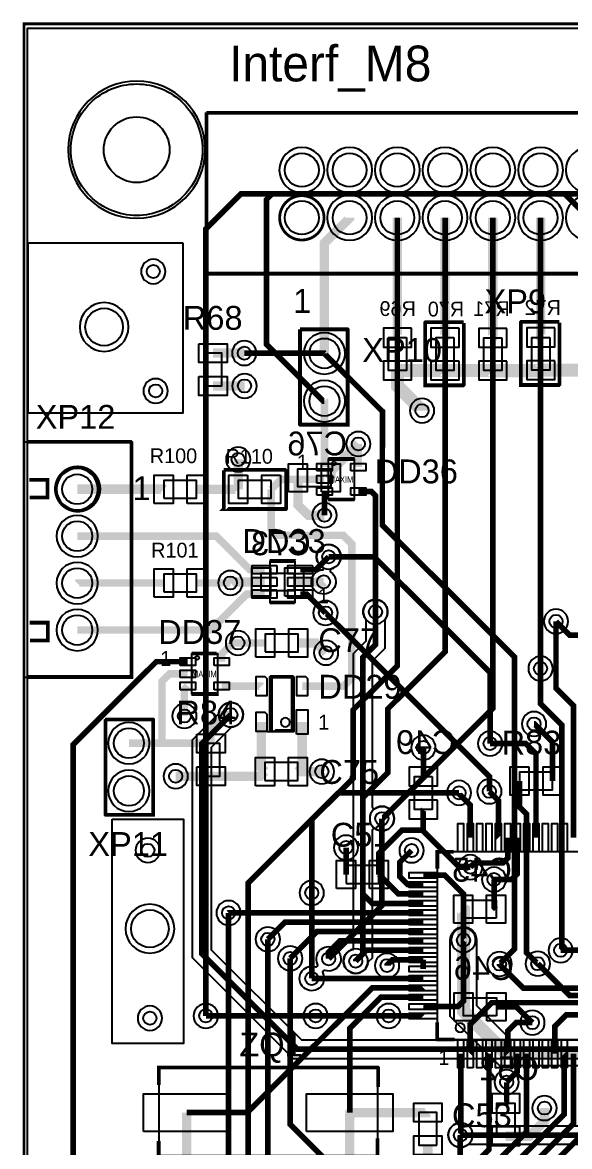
# Model space of a CAD drawing. Extents: x 0 to 112, y -6 to 118.
# Drawn here: x -0.1 to 29, y 58.4 to 118.3 of the extents above; entities that cross this region are included whole.
import ezdxf

# ---------------------------------------------------------------- set-up
doc = ezdxf.new("R2010")
doc.units = 0
for name, color, linetype in [('BOARD_GEOMETRY_OUTLINE', 1, 'CONTINUOUS'), ('ETCH_BOTTOM', 5, 'CONTINUOUS'), ('ETCH_GND', 3, 'CONTINUOUS'), ('ETCH_PWR', 4, 'CONTINUOUS'), ('ETCH_TOP', 2, 'CONTINUOUS'), ('MANUFACTURING_NO_PROBE_BOTTOM', 6, 'CONTINUOUS'), ('MANUFACTURING_NO_PROBE_TOP', 7, 'CONTINUOUS'), ('PACKAGE_GEOMETR_ASSEMBLY_BOTTO', 8, 'CONTINUOUS'), ('PACKAGE_GEOMETRY_ASSEMBLY_TOP', 9, 'CONTINUOUS'), ('PIN_BOTTOM', 17, 'CONTINUOUS'), ('PIN_GND', 15, 'CONTINUOUS'), ('PIN_PWR', 16, 'CONTINUOUS'), ('PIN_TOP', 14, 'CONTINUOUS'), ('REF_DES_SILKSCREEN_BOTTOM', 18, 'CONTINUOUS'), ('REF_DES_SILKSCREEN_TOP', 19, 'CONTINUOUS'), ('ROUTE_KEEPOUT_ALL', 21, 'CONTINUOUS'), ('VIA_CLASS_BOTTOM', 29, 'CONTINUOUS'), ('VIA_CLASS_GND', 27, 'CONTINUOUS'), ('VIA_CLASS_PWR', 28, 'CONTINUOUS'), ('VIA_CLASS_TOP', 26, 'CONTINUOUS')]:
    doc.layers.add(name, color=color, linetype=linetype)

msp = doc.modelspace()

# ---------------------------------------------------------------- linework, layer by layer
at = {"layer": 'BOARD_GEOMETRY_OUTLINE', "const_width": 0.15}
msp.add_lwpolyline([(112.2, 118.2), (0, 118.2), (0, 0), (112.2, 0)], close=True, dxfattribs=at)
at = {"layer": 'ETCH_BOTTOM'}
for points, const_width in [([(9.6792, 65.3752), (9.6792, 107.2811), (11.5434, 109.1453), (28.7768, 109.1453), (30.0265, 107.8956), (30.0265, 107.8774)], 0.3), ([(19.8665, 107.8774), (19.8665, 101.501), (19.8746, 101.4929)], 0.5), ([(22.4065, 107.8774), (22.4065, 101.4997), (22.3993, 101.4925)], 0.5), ([(24.9465, 107.8774), (24.9465, 101.4908), (24.9438, 101.4881)], 0.5), ([(27.4865, 107.8774), (27.4865, 101.5209), (27.4987, 101.5087)], 0.5), ([(11.7251, 100.6694), (15.9747, 100.6694), (15.9884, 100.6557)], 0.3), ([(15.9884, 100.6557), (15.9884, 100.6503), (19.0737, 97.565), (19.0737, 95.7073), (19.0683, 95.7019), (19.0683, 91.5156), (26.093, 84.4909), (26.093, 68.9319), (25.3012, 68.1401), (25.3011, 68.1401)], 0.3), ([(21.1815, 97.6062), (21.1815, 97.6063), (19.8746, 98.9132), (19.8746, 99.7429)], 0.7), ([(19.8746, 99.7429), (22.3989, 99.7429), (22.3993, 99.7425)], 0.7), ([(22.3993, 99.7425), (24.9394, 99.7425), (24.9438, 99.7381)], 0.7), ([(24.9438, 99.7381), (27.4781, 99.7381), (27.4987, 99.7587)], 0.7), ([(27.4987, 99.7587), (30.0029, 99.7587), (30.0204, 99.7762)], 0.7), ([(16.3283, 94.0247), (16.3283, 94.3706), (17.791, 95.8333)], 0.5), ([(15.991, 92.0367), (15.127, 92.0367), (14.5783, 92.5854), (14.5783, 94.0247)], 0.5), ([(24.8015, 79.879), (24.8015, 83.6537), (18.6314, 89.8238), (16.217, 89.8238)], 0.3), ([(12.6274, 88.4824), (11.0378, 88.4824), (10.9859, 88.4305)], 0.5), ([(14.3774, 88.4824), (15.9373, 88.4824), (15.9431, 88.4882)], 0.5), ([(24.7631, 77.3304), (24.7631, 78.122), (18.2798, 84.6053), (18.2797, 84.6053), (16.0504, 86.8346), (16.0446, 86.8346)], 0.3), ([(28.308, 86.3843), (29.0342, 85.6581), (43.8558, 85.6581), (46.4315, 83.0824)], 0.3), ([(28.5555, 68.87), (28.6206, 68.9351), (28.6206, 80.8599), (27.4865, 81.994), (27.4865, 83.8732)], 0.3), ([(21.252, 78.1224), (21.252, 79.6665)], 0.3), ([(23.1471, 77.2537), (16.7344, 77.2537), (11.9247, 72.444), (11.9247, 57.4023), (22.1763, 47.1507), (22.1763, 47.1485), (30.0119, 39.3129), (30.0119, 25.2313)], 0.3), ([(19.0455, 75.8819), (19.0455, 71.2507), (16.2114, 68.4166)], 0.3), ([(23.7475, 73.2968), (23.1727, 73.2968), (22.0135, 74.456), (22.0134, 74.456), (21.2373, 75.2321), (21.2373, 76.3577), (21.252, 76.3724)], 0.3), ([(25.0123, 72.6413), (25.0123, 71.1686), (25.1165, 71.0644)], 0.3), ([(15.3129, 71.9246), (15.3129, 67.37)], 0.3), ([(23.3835, 69.4166), (23.3835, 71.0474), (23.3665, 71.0644)], 0.7), ([(17.7606, 22.0297), (16.4748, 22.0297), (14.8808, 23.6237), (14.8769, 23.6237), (14.0164, 24.4842), (14.0164, 24.489), (10.8901, 27.6153), (10.8901, 70.8622)], 0.3), ([(12.9786, 69.455), (12.9786, 57.5556), (30.6619, 39.8723), (30.6619, 22.0076)], 0.3), ([(23.3835, 69.4166), (23.3835, 65.8649), (23.3856, 65.8628)], 0.7), ([(14.1667, 68.4393), (14.1667, 59.6058), (24.3799, 49.3926), (24.3799, 49.3735)], 0.3), ([(27.3403, 68.1574), (29.032, 66.4657), (43.3499, 66.4657)], 0.3), ([(25.1356, 65.8628), (26.1995, 65.8628), (26.9858, 65.0765), (26.9955, 65.0765), (27.053, 65.019)], 0.3), ([(15.5203, 65.3752), (19.4053, 65.3752)], 0.3), ([(25.6828, 61.8477), (25.6828, 60.7692), (25.6375, 60.7239)], 0.3), ([(27.6948, 60.4681), (27.6948, 59.7784), (26.8903, 58.9739), (25.6375, 58.9739)], 0.5), ([(23.2231, 59.031), (23.2231, 58.9388), (23.211, 58.9267), (23.211, 53.7232), (25.6062, 51.328), (25.6062, 46.7483)], 0.3)]:
    msp.add_lwpolyline(points, dxfattribs=dict(at, const_width=const_width))
at = {"layer": 'ETCH_GND'}
for points in [[(0.1868, 0.2057), (0.1868, 117.9754), (73.6195, 117.9754), (73.6195, 82.2524, -0.595218), (73.4628, 82.1674, 0.681138), (72.4772, 81.4656), (72.4841, 81.4377), (68.0672, 77.0208, -0.653648), (67.8942, 77.0884, 2.282476), (67.2183, 76.4125, -0.653648), (67.2859, 76.2395), (46.4194, 55.373)], [(31.7014, 63.0982), (14.3482, 63.0982), (8.9693, 68.4771), (8.9693, 80.0819), (10.3616, 81.4743), (10.3637, 81.4917, -2.058903), (11.0863, 80.7691), (11.0689, 80.767), (9.9695, 79.6677), (9.9695, 68.8913), (14.7624, 64.0984), (32.1156, 64.0984)]]:
    msp.add_lwpolyline(points, format="xyb", dxfattribs=at)
for points in [[(6, 115.1502, 1), (6, 107.8498, 1)], [(14.7865, 111.6175, 1), (14.7865, 109.2173, 1)], [(14.7865, 109.0775, 1), (14.7865, 106.6773, 1)], [(17.3265, 109.0775, 1), (17.3265, 106.6773, 1)], [(19.8665, 109.0775, 1), (19.8665, 106.6773, 1)], [(22.4065, 109.0775, 1), (22.4065, 106.6773, 1)], [(24.9465, 109.0775, 1), (24.9465, 106.6773, 1)], [(27.4865, 109.0775, 1), (27.4865, 106.6773, 1)], [(30.0265, 109.0775, 1), (30.0265, 106.6773, 1)], [(15.9884, 101.7558, 1), (15.9884, 99.5556, 1)], [(11.7251, 101.3195, 1), (11.7251, 100.0193, 1)], [(11.7378, 99.5695, 1), (11.7378, 98.2693, 1)], [(15.9884, 99.2158, 1), (15.9884, 97.0156, 1)], [(21.1815, 98.2563, 1), (21.1815, 96.9561, 1)], [(17.791, 96.4834, 1), (17.791, 95.1832, 1)], [(11.4017, 95.6578, 1), (11.4017, 94.3576, 1)], [(2.837, 94.5236, 1), (2.837, 92.3234, 1)], [(2.836, 92.0226, 1), (2.836, 89.8224, 1)], [(16.217, 90.4739, 1), (16.217, 89.1737, 1)], [(2.836, 89.5226, 1), (2.836, 87.3224, 1)], [(10.9859, 89.0806, 1), (10.9859, 87.7804, 1)], [(16.0446, 87.4847, 1), (16.0446, 86.1845, 1)], [(18.299, 68.2131, -1.895679), (17.4914, 68.9198), (17.5295, 68.9296), (17.5295, 84.6775), (18.2011, 85.3491), (18.2011, 86.4813), (18.1902, 86.4951, -2.05873), (19.2122, 86.4951), (19.2013, 86.4813), (19.2013, 84.9349), (18.5297, 84.2633), (18.5297, 76.5088, 0.597629), (18.687, 76.4242, -1.85983), (18.687, 75.3396, 0.597629), (18.5297, 75.255), (18.5297, 68.4592), (18.3011, 68.2305)], [(2.836, 87.0226, 1), (2.836, 84.8224, 1)], [(28.308, 87.0344, 1), (28.308, 85.7342, 1)], [(11.3856, 85.8839, 1), (11.3856, 84.5837, 1)], [(27.4865, 84.5233, 1), (27.4865, 83.2231, 1)], [(27.1392, 81.5733, 1), (27.1392, 80.2731, 1)], [(5.5844, 80.9998, 1), (5.5844, 78.7996, 1)], [(24.8015, 80.5291, 1), (24.8015, 79.2289, 1)], [(8.0754, 78.7874, 1), (8.0754, 77.4872, 1)], [(23.1471, 77.9038, 1), (23.1471, 76.6036, 1)], [(24.7631, 77.9805, 1), (24.7631, 76.6803, 1)], [(23.7475, 73.9469, 1), (23.7475, 72.6467, 1)], [(15.3129, 72.5747, 1), (15.3129, 71.2745, 1)], [(10.8901, 71.5123, 1), (10.8901, 70.2121, 1)], [(12.9786, 70.1051, 1), (12.9786, 68.8049, 1)], [(23.3835, 70.0667, 1), (23.3835, 68.7665, 1)], [(28.5555, 69.5201, 1), (28.5555, 68.2199, 1)], [(14.1667, 69.0894, 1), (14.1667, 67.7892, 1)], [(15.8974, 67.6545, -4.828405), (15.5056, 67.9909, 0.657076), (15.6269, 68.1321, -4.828405), (16.0187, 67.7957, 0.657076), (15.8974, 67.6545)], [(25.3011, 68.7902, 1), (25.3011, 67.49, 1)], [(27.3403, 68.8075, 1), (27.3403, 67.5073, 1)], [(9.6792, 66.0253, 1), (9.6792, 64.7251, 1)], [(15.5203, 66.0253, 1), (15.5203, 64.7251, 1)], [(19.4053, 66.0253, 1), (19.4053, 64.7251, 1)], [(23.625, 58.52, -2.05873), (23.625, 59.542), (23.6388, 59.5311), (39.4447, 59.5311), (41.6293, 61.7158), (41.6314, 61.7332, -2.058903), (42.354, 61.0106), (42.3366, 61.0085), (39.8589, 58.5309), (23.6388, 58.5309)], [(25.6828, 62.4978, 1), (25.6828, 61.1976, 1)]]:
    msp.add_lwpolyline(points, format="xyb", close=True, dxfattribs=at)
at = {"layer": 'ETCH_GND', "const_width": 0.3}
for points in [[(18.7012, 86.897), (18.7012, 85.142), (18.0296, 84.4704), (18.0296, 68.6663), (17.6535, 68.2902)], [(11.0092, 81.4146), (9.4694, 79.8748), (9.4694, 68.6842), (14.5553, 63.5983), (31.9085, 63.5983), (34.2008, 61.306), (38.2174, 61.306), (38.4988, 61.5874), (38.4988, 65.4786), (43.4773, 70.4571), (46.0427, 70.4571), (46.3427, 70.1571), (46.3427, 68.9259)], [(23.2231, 59.031), (39.6518, 59.031), (42.2769, 61.6561)]]:
    msp.add_lwpolyline(points, dxfattribs=at)
at = {"layer": 'ETCH_PWR'}
msp.add_lwpolyline([(0.1869, 21.8435), (0.1869, 117.9762), (41.9201, 117.9762), (41.9201, 117.9758), (73.6199, 117.9758), (73.6199, 105.6335, -0.738455), (73.4347, 105.5765, 3.245531), (73.4347, 104.8447, -0.738455), (73.6199, 104.7877), (73.6199, 82.2521, -0.595681), (73.4631, 82.1672, 1.845552), (73.4631, 81.078, -0.595681), (73.6199, 80.9931), (73.6199, 57.0036, -0.494234)], format="xyb", dxfattribs=at)
for points in [[(6, 115.1502, 1), (6, 107.8498, 1)], [(17.3265, 111.6175, 1), (17.3265, 109.2173, 1)], [(19.8665, 111.6175, 1), (19.8665, 109.2173, 1)], [(22.4065, 111.6175, 1), (22.4065, 109.2173, 1)], [(24.9465, 111.6175, 1), (24.9465, 109.2173, 1)], [(27.4865, 111.6175, 1), (27.4865, 109.2173, 1)], [(30.0265, 111.6175, 1), (30.0265, 109.2173, 1)], [(17.3265, 109.0775, 1), (17.3265, 106.6773, 1)], [(19.8665, 109.0775, 1), (19.8665, 106.6773, 1)], [(22.4065, 109.0775, 1), (22.4065, 106.6773, 1)], [(24.9465, 109.0775, 1), (24.9465, 106.6773, 1)], [(27.4865, 109.0775, 1), (27.4865, 106.6773, 1)], [(30.0265, 109.0775, 1), (30.0265, 106.6773, 1)], [(6.882, 105.6639, 1), (6.882, 104.3637, 1)], [(4.2675, 103.3591, 1), (4.2675, 100.7589, 1)], [(15.9884, 101.7558, 1), (15.9884, 99.5556, 1)], [(11.7251, 101.3195, 1), (11.7251, 100.0193, 1)], [(7.0074, 99.3065, 1), (7.0074, 98.0063, 1)], [(15.9884, 99.2158, 1), (15.9884, 97.0156, 1)], [(2.837, 94.5236, 1), (2.837, 92.3234, 1)], [(15.991, 92.6868, 1), (15.991, 91.3866, 1)], [(2.836, 92.0226, 1), (2.836, 89.8224, 1)], [(16.3296, 89.0109, -5.928697), (15.9225, 89.138), (15.9423, 89.2346, -5.928207), (16.3666, 89.1911, 0.63855), (16.3296, 89.0109)], [(2.836, 89.5226, 1), (2.836, 87.3224, 1)], [(16.0446, 87.4847, 1), (16.0446, 86.1845, 1)], [(18.7012, 87.5471, 1), (18.7012, 86.2469, 1)], [(2.836, 87.0226, 1), (2.836, 84.8224, 1)], [(28.308, 87.0344, 1), (28.308, 85.7342, 1)], [(16.0776, 85.3623, 1), (16.0776, 84.0621, 1)], [(27.4865, 84.5233, 1), (27.4865, 83.2231, 1)], [(11.0092, 82.0647, 1), (11.0092, 80.7645, 1)], [(8.5382, 81.9955, 1), (8.5382, 80.6953, 1)], [(5.5844, 80.9998, 1), (5.5844, 78.7996, 1)], [(21.252, 80.3166, 1), (21.252, 79.0164, 1)], [(24.8015, 80.5291, 1), (24.8015, 79.2289, 1)], [(15.8493, 79.0366, 1), (15.8493, 77.7364, 1)], [(5.5844, 78.4598, 1), (5.5844, 76.2596, 1)], [(23.1471, 77.9038, 1), (23.1471, 76.6036, 1)], [(24.7631, 77.9805, 1), (24.7631, 76.6803, 1)], [(19.0455, 76.532, 1), (19.0455, 75.2318, 1)], [(6.5955, 74.8442, 1), (6.5955, 73.544, 1)], [(17.1367, 74.9912, 1), (17.1367, 73.691, 1)], [(20.6241, 74.838, 1), (20.6241, 73.5378, 1)], [(25.0123, 73.2914, 1), (25.0123, 71.9912, 1)], [(15.3129, 72.5747, 1), (15.3129, 71.2745, 1)], [(6.703, 71.3215, 1), (6.703, 68.7213, 1)], [(10.8901, 71.5123, 1), (10.8901, 70.2121, 1)], [(12.9786, 70.1051, 1), (12.9786, 68.8049, 1)], [(33.7919, 62.72), (25.3152, 62.72), (22.6834, 65.3518), (22.6834, 69.4166, -1), (24.0836, 69.4166), (24.0836, 65.9318), (25.8952, 64.1202), (33.2119, 64.1202), (33.8489, 64.7571, -1), (34.8389, 63.7671)], [(28.5555, 69.5201, 1), (28.5555, 68.2199, 1)], [(14.1667, 69.0894, 1), (14.1667, 67.7892, 1)], [(15.8974, 67.6545, -4.828405), (15.5056, 67.9909, 0.657076), (15.6269, 68.1321, -4.828405), (16.0187, 67.7957, 0.657076), (15.8974, 67.6545)], [(17.6535, 68.9403, 1), (17.6535, 67.6401, 1)], [(19.3212, 68.7062, 1), (19.3212, 67.406, 1)], [(25.3011, 68.7902, 1), (25.3011, 67.49, 1)], [(27.3403, 68.8075, 1), (27.3403, 67.5073, 1)], [(6.7029, 65.908, 1), (6.7029, 64.6078, 1)], [(9.6792, 66.0253, 1), (9.6792, 64.7251, 1)], [(15.5203, 66.0253, 1), (15.5203, 64.7251, 1)], [(19.4053, 66.0253, 1), (19.4053, 64.7251, 1)], [(27.053, 65.6691, 1), (27.053, 64.3689, 1)], [(27.6948, 61.1182, 1), (27.6948, 59.818, 1)], [(23.2231, 59.6811, 1), (23.2231, 58.3809, 1)]]:
    msp.add_lwpolyline(points, format="xyb", close=True, dxfattribs=at)
at = {"layer": 'ETCH_PWR', "const_width": 0.7}
msp.add_lwpolyline([(34.3439, 64.2621), (33.5019, 63.4201), (25.6052, 63.4201), (23.3835, 65.6418), (23.3835, 69.4166)], dxfattribs=at)
at = {"layer": 'ETCH_TOP'}
for points, const_width in [([(32.5665, 107.8774), (32.5665, 107.8787), (31.2999, 109.1453), (13.2022, 109.1453), (12.9078, 108.8509), (12.9078, 101.1341), (15.9262, 98.1157), (15.9884, 98.1157)], 0.3), ([(19.8665, 107.8774), (19.8665, 84.0241), (17.5247, 81.6823), (17.5247, 78.0419), (15.3129, 75.8301), (15.3129, 71.9246)], 0.3), ([(15.9884, 100.6557), (15.9884, 106.5225), (17.3265, 107.8606), (17.3265, 107.8774)], 0.5), ([(22.4065, 107.8774), (22.4065, 84.7729), (19.3565, 81.7229), (19.3565, 78.3185), (18.0273, 76.9893), (18.0273, 71.8776), (18.5349, 71.37), (21.2441, 71.37)], 0.3), ([(24.9465, 107.8774), (24.9465, 81.7484), (19.08, 75.8819), (19.0455, 75.8819)], 0.3), ([(27.4865, 107.8774), (27.4865, 83.8732)], 0.3), ([(10.0606, 100.6694), (11.7251, 100.6694)], 0.5), ([(10.0606, 98.9194), (11.7378, 98.9194)], 0.5), ([(15.991, 94.5996), (15.991, 98.1131), (15.9884, 98.1157)], 0.4), ([(17.791, 94.5996), (17.791, 95.8333)], 0.4), ([(11.4017, 93.4127), (11.4017, 95.0077)], 0.5), ([(15.991, 93.9496), (13.6886, 93.9496), (13.1517, 93.4127)], 0.4), ([(2.837, 93.4235), (7.432, 93.4235), (7.4379, 93.4176)], 0.5), ([(9.1879, 93.4176), (11.3968, 93.4176), (11.4017, 93.4127)], 0.5), ([(13.1517, 93.4127), (13.1517, 91.3105), (13.498, 90.9642), (16.9878, 90.9642), (17.4505, 90.5015), (17.4505, 83.3682), (17.0129, 82.9306), (14.8053, 82.9306)], 0.4), ([(15.991, 93.2996), (15.991, 92.0367)], 0.3), ([(18.7012, 86.897), (18.7012, 93.0801), (18.4817, 93.2996), (17.791, 93.2996)], 0.3), ([(2.836, 90.9225), (10.2321, 90.9225), (12.0164, 89.1382), (12.7999, 89.1382)], 0.4), ([(14.6999, 89.1382), (15.5314, 89.1382), (16.217, 89.8238)], 0.3), ([(7.4386, 88.4305), (2.844, 88.4305), (2.836, 88.4225)], 0.4), ([(9.1886, 88.4305), (10.9859, 88.4305)], 0.4), ([(10.9859, 88.4305), (11.0436, 88.4882), (12.7999, 88.4882)], 0.4), ([(14.6999, 88.4882), (15.9431, 88.4882)], 0.4), ([(2.836, 85.9225), (9.9397, 85.9225), (11.8554, 87.8382), (12.7999, 87.8382)], 0.4), ([(14.6999, 87.8382), (15.041, 87.8382), (16.0446, 86.8346)], 0.3), ([(28.308, 86.3843), (28.308, 82.8298), (29.2441, 81.8937), (29.2441, 74.87)], 0.3), ([(11.3856, 85.2338), (11.1073, 85.2338), (10.52, 84.6465), (10.52, 84.2394)], 0.4), ([(12.839, 85.2338), (11.3856, 85.2338)], 0.4), ([(14.589, 85.2338), (15.556, 85.2338), (16.0776, 84.7122)], 0.5), ([(8.72, 84.2394), (7.0446, 84.2394), (2.6177, 79.8125), (2.6177, 46.6508), (12.6034, 36.6651), (12.6034, 21.0658), (12.9078, 20.7614), (18.3699, 20.7614), (19.7309, 22.1224), (20.5591, 22.1224), (21.0106, 22.5739), (21.0106, 23.6558)], 0.3), ([(7.4279, 79.8997), (7.3437, 79.9839), (7.3437, 83.1894), (7.7437, 83.5894), (8.72, 83.5894)], 0.4), ([(8.5382, 81.3454), (8.5382, 82.7576), (8.72, 82.9394)], 0.4), ([(10.52, 82.9394), (12.6265, 82.9394), (12.6353, 82.9306)], 0.4), ([(11.0092, 81.4146), (10.5782, 81.4146), (9.9523, 80.7887), (9.9523, 79.8873)], 0.4), ([(12.8258, 78.3865), (12.6353, 78.577), (12.6353, 81.0306)], 0.5), ([(14.8043, 81.0306), (14.8043, 78.615), (14.5758, 78.3865)], 0.5), ([(27.1392, 80.9232), (27.1584, 80.9232), (28.1177, 79.9639), (28.1177, 77.8869)], 0.3), ([(5.5844, 79.8997), (7.4279, 79.8997)], 0.4), ([(7.4279, 79.8997), (9.9399, 79.8997), (9.9523, 79.8873)], 0.4), ([(24.8015, 79.879), (26.6979, 79.879), (27.2441, 79.3328), (27.2441, 74.87)], 0.3), ([(9.9523, 78.1373), (12.5766, 78.1373), (12.8258, 78.3865)], 0.5), ([(14.5758, 78.3865), (15.8493, 78.3865)], 0.5), ([(9.9523, 78.1373), (8.0754, 78.1373)], 0.5), ([(26.7441, 74.87), (26.7441, 76.1159), (26.3677, 76.4923), (26.3677, 77.8869)], 0.3), ([(23.1471, 77.2537), (23.1471, 77.2075), (23.7441, 76.6105), (23.7441, 74.87)], 0.3), ([(24.7631, 77.3304), (25.2422, 76.8513), (25.2422, 74.8719), (25.2441, 74.87)], 0.3), ([(18.8867, 72.904), (18.8867, 74.0352), (20.1213, 75.2698), (21.1961, 75.2698), (23.1336, 73.3323), (23.712, 73.3323), (23.7475, 73.2968)], 0.3), ([(23.7475, 73.2968), (23.9702, 73.5195), (25.4848, 73.5195), (25.7441, 73.7788), (25.7441, 74.87)], 0.3), ([(26.2441, 74.87), (26.2441, 72.9413), (25.9441, 72.6413), (25.0123, 72.6413)], 0.3), ([(27.3403, 68.1574), (27.323, 68.1574), (26.7441, 68.7363), (26.7441, 74.87)], 0.3), ([(17.1367, 72.904), (17.1367, 74.3411)], 0.3), ([(21.2441, 72.37), (20.4198, 72.37), (20.0014, 72.7884), (20.0014, 73.5652), (20.6241, 74.1879)], 0.3), ([(21.2441, 71.87), (19.9207, 71.87), (18.8867, 72.904)], 0.3), ([(21.2441, 72.87), (22.3828, 72.87), (23.3792, 71.8736), (23.3792, 69.4209), (23.3835, 69.4166)], 0.3), ([(10.8901, 70.8622), (10.8979, 70.87), (21.2441, 70.87)], 0.3), ([(12.9786, 69.455), (13.8936, 70.37), (21.2441, 70.37)], 0.3), ([(14.1667, 68.4393), (15.5974, 69.87), (21.2441, 69.87)], 0.3), ([(21.2441, 69.37), (16.8192, 69.37), (16.2114, 68.7622), (16.2114, 68.4166)], 0.3), ([(21.2441, 65.87), (23.0817, 65.87), (23.3817, 66.17), (23.3817, 69.4148), (23.3835, 69.4166)], 0.3), ([(21.2441, 68.87), (18.2154, 68.87), (17.6535, 68.3081), (17.6535, 68.2902)], 0.3), ([(28.5555, 68.87), (32.7441, 68.87)], 0.3), ([(19.3212, 68.0561), (19.3212, 68.0752), (19.616, 68.37), (21.2441, 68.37)], 0.3), ([(21.2441, 68.37), (21.2441, 67.87)], 0.3), ([(25.3011, 68.1401), (25.3011, 68.1228), (26.5626, 66.8613), (32.7354, 66.8613), (32.7441, 66.87)], 0.3), ([(15.3129, 67.37), (21.2441, 67.37)], 0.3), ([(21.2441, 66.87), (21.2422, 66.8681), (18.5356, 66.8681), (16.5714, 64.9039), (16.5618, 64.9039), (11.8868, 60.2289), (8.666, 60.2289)], 0.3), ([(21.2441, 66.37), (18.9955, 66.37), (17.336, 64.7105), (17.336, 60.2289)], 0.3), ([(62.4381, 43.4347), (61.4756, 43.4347), (61.017, 43.8933), (57.3762, 43.8933), (38.1571, 63.1124), (33.4434, 63.1124), (30.4733, 66.0825), (24.8973, 66.0825), (23.7475, 64.9327), (23.7475, 63.3734), (23.7441, 63.37)], 0.3), ([(9.6792, 65.3752), (15.5203, 65.3752)], 0.3), ([(19.4053, 65.3752), (21.2389, 65.3752), (21.2441, 65.37)], 0.3), ([(28.2441, 63.37), (28.2441, 64.8178), (28.8669, 65.4406), (30.2145, 65.4406), (33.1942, 62.4609), (37.7356, 62.4609), (58.5835, 41.613), (61.017, 41.613), (61.5387, 42.1347), (62.4381, 42.1347)], 0.3), ([(25.7441, 63.37), (25.7404, 63.3737), (25.7404, 64.5687), (26.1907, 65.019), (27.053, 65.019)], 0.3), ([(24.7441, 63.37), (24.7441, 58.2647), (16.4606, 49.9812), (16.4606, 23.6558)], 0.3), ([(26.7441, 63.37), (26.7441, 59.2011), (17.1106, 49.5676), (17.1106, 23.6558)], 0.3), ([(18.4106, 23.6558), (18.4106, 49.8042), (28.7487, 60.1423), (28.7487, 63.3654), (28.7441, 63.37)], 0.3), ([(29.2441, 63.37), (29.2441, 59.6413), (19.0606, 49.4578), (19.0606, 23.6558)], 0.3), ([(29.7441, 63.37), (29.7441, 59.097), (19.7106, 49.0635), (19.7106, 23.6558)], 0.3), ([(23.2231, 59.031), (23.2441, 59.052), (23.2441, 63.37)], 0.3), ([(26.2441, 63.37), (26.2441, 62.409), (25.6828, 61.8477)], 0.3), ([(8.666, 60.2289), (8.666, 56.3224), (8.6692, 56.3192)], 0.5), ([(17.336, 60.2289), (17.3284, 60.2213), (17.3284, 56.4824), (16.9121, 56.0661), (13.9189, 56.0661)], 0.5), ([(17.336, 60.2289), (21.4834, 60.2289), (21.4904, 60.2359)], 0.5), ([(21.4904, 58.4859), (21.4904, 57.0574)], 0.5)]:
    msp.add_lwpolyline(points, dxfattribs=dict(at, const_width=const_width))
for points in [[(8.4587, 106.5366), (8.4587, 97.4752), (0.2209, 97.4752), (0.2209, 106.5366)], [(4.6972, 75.8596), (8.4937, 75.8596), (8.4937, 63.9148), (4.6972, 63.9148)]]:
    msp.add_lwpolyline(points, close=True, dxfattribs=at)
at = {"layer": 'MANUFACTURING_NO_PROBE_BOTTOM', "const_width": 0.2}
for points in [[(23.4045, 102.2755), (23.4045, 98.9885), (23.3686, 98.9526), (21.3499, 98.9526), (21.3499, 102.2934), (21.3678, 102.3113), (23.3954, 102.3113)], [(28.4962, 102.2934), (28.4962, 99.0064), (28.4603, 98.9705), (26.4416, 98.9705), (26.4416, 102.3113), (26.4595, 102.3292), (28.4871, 102.3292)]]:
    msp.add_lwpolyline(points, dxfattribs=at)
at = {"layer": 'MANUFACTURING_NO_PROBE_TOP', "const_width": 0.2}
for points in [[(9.7138, 113.485), (9.7138, 104.9483), (9.7484, 104.9137), (42.7202, 104.9137), (42.7202, 113.4159), (42.6684, 113.4677), (9.6966, 113.4677)], [(14.6897, 101.9348), (14.6897, 96.8663), (14.6986, 96.8574), (17.2239, 96.8574), (17.2239, 101.9258), (17.2149, 101.9348), (14.6807, 101.9348)], [(0.175, 95.9407), (5.6908, 95.9407), (5.7266, 95.9049), (5.7266, 83.4227), (0.2287, 83.4227)], [(16.1886, 95.0323), (17.591, 95.0323)], [(0.2915, 93.9259), (1.2585, 93.9259), (1.2585, 92.9768), (0.3094, 92.9768)], [(10.6415, 94.4249), (10.6415, 92.3794), (10.6326, 92.3705), (13.9287, 92.3705), (13.9466, 92.3884), (13.9466, 94.4071), (13.893, 94.4607), (10.6326, 94.4607)], [(16.1886, 92.8707), (17.591, 92.8707)], [(13.0712, 89.6013), (14.42, 89.6013), (14.4289, 89.5924)], [(13.0712, 87.386), (14.4111, 87.386)], [(0.3094, 86.3149), (1.2764, 86.3149), (1.2764, 85.3658), (0.3273, 85.3658)], [(8.9175, 84.6705), (10.302, 84.6705), (10.3109, 84.6794)], [(13.1515, 83.4289), (13.1515, 80.5615), (13.1426, 80.5526), (14.286, 80.5526), (14.286, 83.4199), (14.277, 83.4289), (13.1515, 83.4289), (13.1426, 83.42)], [(8.9085, 82.5177), (10.3019, 82.5177), (10.3109, 82.5267)], [(4.3385, 81.161), (4.3385, 76.0925), (4.3474, 76.0836), (6.8727, 76.0836), (6.8727, 81.152), (6.8637, 81.161), (4.3295, 81.161)], [(22.8716, 74.1132), (21.9962, 74.1132), (21.9962, 73.22)], [(21.9858, 65.0368), (21.9858, 64.1256), (21.9947, 64.1167), (22.9237, 64.1167)], [(7.18, 61.7019), (7.18, 62.6331), (18.8186, 62.6331), (18.8474, 62.6043), (18.8474, 61.5836)], [(18.8175, 58.8525), (18.8175, 57.8855), (7.1861, 57.8855), (7.1682, 57.9034), (7.1682, 58.7182)]]:
    msp.add_lwpolyline(points, dxfattribs=at)
at = {"layer": 'MANUFACTURING_NO_PROBE_TOP', "const_width": 0.15}
for points in [[(15.968, 107.8727, 1), (13.6072, 107.8727, 1)], [(4.0396, 93.4315, 1), (1.6788, 93.4315, 1)]]:
    msp.add_lwpolyline(points, format="xyb", close=True, dxfattribs=at)
at = {"layer": 'MANUFACTURING_NO_PROBE_TOP'}
for points in [[(14.147, 81.0107, 1), (13.6598, 81.0107, 1)], [(23.451, 64.7484, 1), (22.9638, 64.7484, 1)]]:
    msp.add_lwpolyline(points, format="xyb", close=True, dxfattribs=at)
at = {"layer": 'PACKAGE_GEOMETR_ASSEMBLY_BOTTO'}
for points in [[(20.3496, 101.4929), (20.3496, 99.7429), (19.3996, 99.7429), (19.3996, 101.4929)], [(22.8743, 101.4925), (22.8743, 99.7425), (21.9243, 99.7425), (21.9243, 101.4925)], [(25.4188, 101.4881), (25.4188, 99.7381), (24.4688, 99.7381), (24.4688, 101.4881)], [(27.9737, 101.5087), (27.9737, 99.7587), (27.0237, 99.7587), (27.0237, 101.5087)], [(16.3283, 93.5497), (14.5783, 93.5497), (14.5783, 94.4997), (16.3283, 94.4997)], [(14.3774, 88.0074), (12.6274, 88.0074), (12.6274, 88.9574), (14.3774, 88.9574)], [(21.727, 78.1224), (21.727, 76.3724), (20.777, 76.3724), (20.777, 78.1224)], [(25.1165, 70.5894), (23.3665, 70.5894), (23.3665, 71.5394), (25.1165, 71.5394)], [(25.1356, 65.3878), (23.3856, 65.3878), (23.3856, 66.3378), (25.1356, 66.3378)], [(25.1625, 58.9739), (25.1625, 60.7239), (26.1125, 60.7239), (26.1125, 58.9739)]]:
    msp.add_lwpolyline(points, close=True, dxfattribs=at)
at = {"layer": 'PACKAGE_GEOMETRY_ASSEMBLY_TOP'}
for points in [[(42.7165, 104.8474), (42.7165, 113.4474), (9.7165, 113.4474), (9.7165, 104.8474)], [(14.7184, 101.9257), (14.7184, 96.8457), (17.2584, 96.8457), (17.2584, 101.9257)], [(9.5856, 100.6694), (9.5856, 98.9194), (10.5356, 98.9194), (10.5356, 100.6694)], [(-0.016, 83.4225), (5.684, 83.4225), (5.684, 95.9225), (-0.016, 95.9225)], [(16.191, 92.8746), (17.591, 92.8746), (17.591, 95.0246), (16.191, 95.0246)], [(7.4379, 92.9426), (9.1879, 92.9426), (9.1879, 93.8926), (7.4379, 93.8926)], [(13.1517, 93.8877), (11.4017, 93.8877), (11.4017, 92.9377), (13.1517, 92.9377)], [(14.4249, 89.5882), (13.0749, 89.5882), (13.0749, 87.3882), (14.4249, 87.3882)], [(7.4386, 87.9555), (9.1886, 87.9555), (9.1886, 88.9055), (7.4386, 88.9055)], [(12.839, 84.7588), (14.589, 84.7588), (14.589, 85.7088), (12.839, 85.7088)], [(8.92, 82.5144), (10.32, 82.5144), (10.32, 84.6644), (8.92, 84.6644)], [(13.0703, 80.5406), (14.3703, 80.5406), (14.3703, 83.4206), (13.0703, 83.4206)], [(4.3144, 81.1697), (4.3144, 76.0897), (6.8544, 76.0897), (6.8544, 81.1697)], [(9.4773, 79.8873), (9.4773, 78.1373), (10.4273, 78.1373), (10.4273, 79.8873)], [(12.8258, 77.9115), (14.5758, 77.9115), (14.5758, 78.8615), (12.8258, 78.8615)], [(28.1177, 78.3619), (26.3677, 78.3619), (26.3677, 77.4119), (28.1177, 77.4119)], [(31.9941, 64.12), (31.9941, 74.12), (21.9941, 74.12), (21.9941, 64.12)], [(17.1367, 72.429), (18.8867, 72.429), (18.8867, 73.379), (17.1367, 73.379)], [(7.176, 57.8789), (18.826, 57.8789), (18.826, 62.5789), (7.176, 62.5789)], [(21.9654, 58.4859), (21.9654, 60.2359), (21.0154, 60.2359), (21.0154, 58.4859)]]:
    msp.add_lwpolyline(points, close=True, dxfattribs=at)
for points in [[(16.491, 94.8996, -0.414214), (16.591, 94.7996, -0.414214), (16.491, 94.6996, -0.414214), (16.391, 94.7996, -0.414214), (16.491, 94.8996)], [(9.22, 84.5394, -0.414214), (9.32, 84.4394, -0.414214), (9.22, 84.3394, -0.414214), (9.12, 84.4394, -0.414214), (9.22, 84.5394)]]:
    msp.add_lwpolyline(points, format="xyb", close=True, dxfattribs=at)
at = {"layer": 'PIN_BOTTOM'}
for points in [[(20.6246, 101.9929), (19.1246, 101.9929), (19.1246, 100.9929), (20.6246, 100.9929)], [(23.1493, 101.9925), (21.6493, 101.9925), (21.6493, 100.9925), (23.1493, 100.9925)], [(25.6938, 101.9881), (24.1938, 101.9881), (24.1938, 100.9881), (25.6938, 100.9881)], [(28.2487, 102.0087), (26.7487, 102.0087), (26.7487, 101.0087), (28.2487, 101.0087)], [(20.6246, 100.2429), (19.1246, 100.2429), (19.1246, 99.2429), (20.6246, 99.2429)], [(23.1493, 100.2425), (21.6493, 100.2425), (21.6493, 99.2425), (23.1493, 99.2425)], [(25.6938, 100.2381), (24.1938, 100.2381), (24.1938, 99.2381), (25.6938, 99.2381)], [(28.2487, 100.2587), (26.7487, 100.2587), (26.7487, 99.2587), (28.2487, 99.2587)], [(14.0783, 93.2747), (14.0783, 94.7747), (15.0783, 94.7747), (15.0783, 93.2747)], [(15.8283, 93.2747), (15.8283, 94.7747), (16.8283, 94.7747), (16.8283, 93.2747)], [(12.1274, 87.7324), (12.1274, 89.2324), (13.1274, 89.2324), (13.1274, 87.7324)], [(13.8774, 87.7324), (13.8774, 89.2324), (14.8774, 89.2324), (14.8774, 87.7324)], [(22.002, 78.6224), (20.502, 78.6224), (20.502, 77.6224), (22.002, 77.6224)], [(22.002, 76.8724), (20.502, 76.8724), (20.502, 75.8724), (22.002, 75.8724)], [(22.8665, 70.3144), (22.8665, 71.8144), (23.8665, 71.8144), (23.8665, 70.3144)], [(24.6165, 70.3144), (24.6165, 71.8144), (25.6165, 71.8144), (25.6165, 70.3144)], [(22.8856, 65.1128), (22.8856, 66.6128), (23.8856, 66.6128), (23.8856, 65.1128)], [(24.6356, 65.1128), (24.6356, 66.6128), (25.6356, 66.6128), (25.6356, 65.1128)], [(24.8875, 60.2239), (26.3875, 60.2239), (26.3875, 61.2239), (24.8875, 61.2239)], [(24.8875, 58.4739), (26.3875, 58.4739), (26.3875, 59.4739), (24.8875, 59.4739)]]:
    msp.add_lwpolyline(points, close=True, dxfattribs=at)
for centre, radius in [((6, 111.5), 1.75), ((14.7865, 110.4174), 0.9), ((17.3265, 110.4174), 0.9), ((19.8665, 110.4174), 0.9), ((22.4065, 110.4174), 0.9), ((24.9465, 110.4174), 0.9), ((27.4865, 110.4174), 0.9), ((14.7865, 107.8774), 0.9), ((17.3265, 107.8774), 0.9), ((19.8665, 107.8774), 0.9), ((22.4065, 107.8774), 0.9), ((24.9465, 107.8774), 0.9), ((27.4865, 107.8774), 0.9), ((15.9884, 100.6557), 0.8), ((15.9884, 98.1157), 0.8), ((2.837, 93.4235), 0.8), ((2.836, 90.9225), 0.8), ((2.836, 88.4225), 0.8), ((2.836, 85.9225), 0.8), ((5.5844, 79.8997), 0.8), ((5.5844, 77.3597), 0.8)]:
    msp.add_circle(centre, radius, dxfattribs=at)
at = {"layer": 'PIN_GND'}
for centre, radius in [((6, 111.5), 1.75), ((14.7865, 110.4174), 0.9), ((17.3265, 110.4174), 0.9), ((19.8665, 110.4174), 0.9), ((22.4065, 110.4174), 0.9), ((24.9465, 110.4174), 0.9), ((27.4865, 110.4174), 0.9), ((14.7865, 107.8774), 0.9), ((17.3265, 107.8774), 0.9), ((19.8665, 107.8774), 0.9), ((22.4065, 107.8774), 0.9), ((24.9465, 107.8774), 0.9), ((27.4865, 107.8774), 0.9), ((15.9884, 100.6557), 0.8), ((15.9884, 98.1157), 0.8), ((2.837, 93.4235), 0.8), ((2.836, 90.9225), 0.8), ((2.836, 88.4225), 0.8), ((2.836, 85.9225), 0.8), ((5.5844, 79.8997), 0.8), ((5.5844, 77.3597), 0.8)]:
    msp.add_circle(centre, radius, dxfattribs=at)
at = {"layer": 'PIN_PWR'}
for centre, radius in [((6, 111.5), 1.75), ((14.7865, 110.4174), 0.9), ((17.3265, 110.4174), 0.9), ((19.8665, 110.4174), 0.9), ((22.4065, 110.4174), 0.9), ((24.9465, 110.4174), 0.9), ((27.4865, 110.4174), 0.9), ((14.7865, 107.8774), 0.9), ((17.3265, 107.8774), 0.9), ((19.8665, 107.8774), 0.9), ((22.4065, 107.8774), 0.9), ((24.9465, 107.8774), 0.9), ((27.4865, 107.8774), 0.9), ((15.9884, 100.6557), 0.8), ((15.9884, 98.1157), 0.8), ((2.837, 93.4235), 0.8), ((2.836, 90.9225), 0.8), ((2.836, 88.4225), 0.8), ((2.836, 85.9225), 0.8), ((5.5844, 79.8997), 0.8), ((5.5844, 77.3597), 0.8)]:
    msp.add_circle(centre, radius, dxfattribs=at)
at = {"layer": 'PIN_TOP'}
for points in [[(9.3106, 101.1694), (10.8106, 101.1694), (10.8106, 100.1694), (9.3106, 100.1694)], [(9.3106, 99.4194), (10.8106, 99.4194), (10.8106, 98.4194), (9.3106, 98.4194)], [(15.591, 94.3996), (15.591, 94.7996), (16.391, 94.7996), (16.391, 94.3996)], [(17.391, 94.3996), (17.391, 94.7996), (18.191, 94.7996), (18.191, 94.3996)], [(6.9379, 92.6676), (6.9379, 94.1676), (7.9379, 94.1676), (7.9379, 92.6676)], [(8.6879, 92.6676), (8.6879, 94.1676), (9.6879, 94.1676), (9.6879, 92.6676)], [(11.9017, 94.1627), (11.9017, 92.6627), (10.9017, 92.6627), (10.9017, 94.1627)], [(13.6517, 94.1627), (13.6517, 92.6627), (12.6517, 92.6627), (12.6517, 94.1627)], [(15.591, 93.7496), (15.591, 94.1496), (16.391, 94.1496), (16.391, 93.7496)], [(15.591, 93.0996), (15.591, 93.4996), (16.391, 93.4996), (16.391, 93.0996)], [(17.391, 93.0996), (17.391, 93.4996), (18.191, 93.4996), (18.191, 93.0996)], [(13.4499, 89.3632), (13.4499, 88.9132), (12.1499, 88.9132), (12.1499, 89.3632)], [(15.3499, 89.3632), (15.3499, 88.9132), (14.0499, 88.9132), (14.0499, 89.3632)], [(6.9386, 87.6805), (6.9386, 89.1805), (7.9386, 89.1805), (7.9386, 87.6805)], [(8.6886, 87.6805), (8.6886, 89.1805), (9.6886, 89.1805), (9.6886, 87.6805)], [(13.4499, 88.7132), (13.4499, 88.2632), (12.1499, 88.2632), (12.1499, 88.7132)], [(15.3499, 88.7132), (15.3499, 88.2632), (14.0499, 88.2632), (14.0499, 88.7132)], [(13.4499, 88.0632), (13.4499, 87.6132), (12.1499, 87.6132), (12.1499, 88.0632)], [(15.3499, 88.0632), (15.3499, 87.6132), (14.0499, 87.6132), (14.0499, 88.0632)], [(12.339, 84.4838), (12.339, 85.9838), (13.339, 85.9838), (13.339, 84.4838)], [(14.089, 84.4838), (14.089, 85.9838), (15.089, 85.9838), (15.089, 84.4838)], [(8.32, 84.0394), (8.32, 84.4394), (9.12, 84.4394), (9.12, 84.0394)], [(10.12, 84.0394), (10.12, 84.4394), (10.92, 84.4394), (10.92, 84.0394)], [(8.32, 83.3894), (8.32, 83.7894), (9.12, 83.7894), (9.12, 83.3894)], [(12.4353, 82.4306), (12.8353, 82.4306), (12.9353, 82.4306), (12.9353, 83.3306), (12.8353, 83.4306), (12.3353, 83.4306), (12.3353, 82.4306)], [(14.6053, 82.4306), (15.0053, 82.4306), (15.1053, 82.4306), (15.1053, 83.3306), (15.0053, 83.4306), (14.5053, 83.4306), (14.5053, 82.4306)], [(8.32, 82.7394), (8.32, 83.1394), (9.12, 83.1394), (9.12, 82.7394)], [(10.12, 82.7394), (10.12, 83.1394), (10.92, 83.1394), (10.92, 82.7394)], [(12.4353, 80.5306), (12.8353, 80.5306), (12.9353, 80.5306), (12.9353, 81.4306), (12.8353, 81.5306), (12.3353, 81.5306), (12.3353, 80.5306)], [(14.5043, 80.3806), (14.5043, 81.6806), (15.1043, 81.6806), (15.1043, 80.3806)], [(9.2023, 80.3873), (10.7023, 80.3873), (10.7023, 79.3873), (9.2023, 79.3873)], [(12.3258, 77.6365), (12.3258, 79.1365), (13.3258, 79.1365), (13.3258, 77.6365)], [(14.0758, 77.6365), (14.0758, 79.1365), (15.0758, 79.1365), (15.0758, 77.6365)], [(9.2023, 78.6373), (10.7023, 78.6373), (10.7023, 77.6373), (9.2023, 77.6373)], [(26.8677, 78.6369), (26.8677, 77.1369), (25.8677, 77.1369), (25.8677, 78.6369)], [(28.6177, 78.6369), (28.6177, 77.1369), (27.6177, 77.1369), (27.6177, 78.6369)], [(23.3941, 74.12), (23.0941, 74.12), (23.0941, 75.62), (23.3941, 75.62)], [(23.8941, 74.12), (23.5941, 74.12), (23.5941, 75.62), (23.8941, 75.62)], [(24.3941, 74.12), (24.0941, 74.12), (24.0941, 75.62), (24.3941, 75.62)], [(24.8941, 74.12), (24.5941, 74.12), (24.5941, 75.62), (24.8941, 75.62)], [(25.3941, 74.12), (25.0941, 74.12), (25.0941, 75.62), (25.3941, 75.62)], [(25.8941, 74.12), (25.5941, 74.12), (25.5941, 75.62), (25.8941, 75.62)], [(26.3941, 74.12), (26.0941, 74.12), (26.0941, 75.62), (26.3941, 75.62)], [(26.8941, 74.12), (26.5941, 74.12), (26.5941, 75.62), (26.8941, 75.62)], [(27.3941, 74.12), (27.0941, 74.12), (27.0941, 75.62), (27.3941, 75.62)], [(27.8941, 74.12), (27.5941, 74.12), (27.5941, 75.62), (27.8941, 75.62)], [(28.3941, 74.12), (28.0941, 74.12), (28.0941, 75.62), (28.3941, 75.62)], [(28.8941, 74.12), (28.5941, 74.12), (28.5941, 75.62), (28.8941, 75.62)], [(16.6367, 72.154), (16.6367, 73.654), (17.6367, 73.654), (17.6367, 72.154)], [(18.3867, 72.154), (18.3867, 73.654), (19.3867, 73.654), (19.3867, 72.154)], [(21.9941, 73.02), (21.9941, 72.72), (20.4941, 72.72), (20.4941, 73.02)], [(21.9941, 72.52), (21.9941, 72.22), (20.4941, 72.22), (20.4941, 72.52)], [(21.9941, 72.02), (21.9941, 71.72), (20.4941, 71.72), (20.4941, 72.02)], [(21.9941, 71.52), (21.9941, 71.22), (20.4941, 71.22), (20.4941, 71.52)], [(21.9941, 71.02), (21.9941, 70.72), (20.4941, 70.72), (20.4941, 71.02)], [(21.9941, 70.52), (21.9941, 70.22), (20.4941, 70.22), (20.4941, 70.52)], [(21.9941, 70.02), (21.9941, 69.72), (20.4941, 69.72), (20.4941, 70.02)], [(21.9941, 69.52), (21.9941, 69.22), (20.4941, 69.22), (20.4941, 69.52)], [(21.9941, 69.02), (21.9941, 68.72), (20.4941, 68.72), (20.4941, 69.02)], [(21.9941, 68.52), (21.9941, 68.22), (20.4941, 68.22), (20.4941, 68.52)], [(21.9941, 68.02), (21.9941, 67.72), (20.4941, 67.72), (20.4941, 68.02)], [(21.9941, 67.52), (21.9941, 67.22), (20.4941, 67.22), (20.4941, 67.52)], [(21.9941, 67.02), (21.9941, 66.72), (20.4941, 66.72), (20.4941, 67.02)], [(21.9941, 66.52), (21.9941, 66.22), (20.4941, 66.22), (20.4941, 66.52)], [(21.9941, 66.02), (21.9941, 65.72), (20.4941, 65.72), (20.4941, 66.02)], [(21.9941, 65.52), (21.9941, 65.22), (20.4941, 65.22), (20.4941, 65.52)], [(23.3941, 62.62), (23.0941, 62.62), (23.0941, 64.12), (23.3941, 64.12)], [(23.8941, 62.62), (23.5941, 62.62), (23.5941, 64.12), (23.8941, 64.12)], [(24.3941, 62.62), (24.0941, 62.62), (24.0941, 64.12), (24.3941, 64.12)], [(24.8941, 62.62), (24.5941, 62.62), (24.5941, 64.12), (24.8941, 64.12)], [(25.3941, 62.62), (25.0941, 62.62), (25.0941, 64.12), (25.3941, 64.12)], [(25.8941, 62.62), (25.5941, 62.62), (25.5941, 64.12), (25.8941, 64.12)], [(26.3941, 62.62), (26.0941, 62.62), (26.0941, 64.12), (26.3941, 64.12)], [(26.8941, 62.62), (26.5941, 62.62), (26.5941, 64.12), (26.8941, 64.12)], [(27.3941, 62.62), (27.0941, 62.62), (27.0941, 64.12), (27.3941, 64.12)], [(27.8941, 62.62), (27.5941, 62.62), (27.5941, 64.12), (27.8941, 64.12)], [(28.3941, 62.62), (28.0941, 62.62), (28.0941, 64.12), (28.3941, 64.12)], [(28.8941, 62.62), (28.5941, 62.62), (28.5941, 64.12), (28.8941, 64.12)], [(6.366, 59.2289), (6.366, 61.2289), (10.966, 61.2289), (10.966, 59.2289)], [(15.036, 59.2289), (15.036, 61.2289), (19.636, 61.2289), (19.636, 59.2289)], [(22.2404, 59.7359), (20.7404, 59.7359), (20.7404, 60.7359), (22.2404, 60.7359)], [(22.2404, 57.9859), (20.7404, 57.9859), (20.7404, 58.9859), (22.2404, 58.9859)]]:
    msp.add_lwpolyline(points, close=True, dxfattribs=at)
for centre, radius in [((6, 111.5), 1.75), ((14.7865, 110.4174), 0.9), ((17.3265, 110.4174), 0.9), ((19.8665, 110.4174), 0.9), ((22.4065, 110.4174), 0.9), ((24.9465, 110.4174), 0.9), ((27.4865, 110.4174), 0.9), ((14.7865, 107.8774), 0.9), ((17.3265, 107.8774), 0.9), ((19.8665, 107.8774), 0.9), ((22.4065, 107.8774), 0.9), ((24.9465, 107.8774), 0.9), ((27.4865, 107.8774), 0.9), ((15.9884, 100.6557), 0.8), ((15.9884, 98.1157), 0.8), ((2.837, 93.4235), 0.8), ((2.836, 90.9225), 0.8), ((2.836, 88.4225), 0.8), ((2.836, 85.9225), 0.8), ((5.5844, 79.8997), 0.8), ((5.5844, 77.3597), 0.8)]:
    msp.add_circle(centre, radius, dxfattribs=at)
at = {"layer": 'ROUTE_KEEPOUT_ALL'}
msp.add_lwpolyline([(6, 115, -0.414214), (9.5, 111.5, -0.414214), (6, 108, -0.414214), (2.5, 111.5, -0.414214), (6, 115)], format="xyb", close=True, dxfattribs=at)
at = {"layer": 'VIA_CLASS_BOTTOM'}
for centre, radius in [((6.882, 105.0138), 0.35), ((4.2675, 102.059), 1), ((11.7251, 100.6694), 0.35), ((7.0074, 98.6564), 0.35), ((11.7378, 98.9194), 0.35), ((21.1815, 97.6062), 0.35), ((17.791, 95.8333), 0.35), ((11.4017, 95.0077), 0.35), ((15.991, 92.0367), 0.35), ((16.217, 89.8238), 0.35), ((10.9859, 88.4305), 0.35), ((15.9431, 88.4882), 0.35), ((16.0446, 86.8346), 0.35), ((18.7012, 86.897), 0.35), ((28.308, 86.3843), 0.35), ((11.3856, 85.2338), 0.35), ((16.0776, 84.7122), 0.35), ((27.4865, 83.8732), 0.35), ((8.5382, 81.3454), 0.35), ((11.0092, 81.4146), 0.35), ((27.1392, 80.9232), 0.35), ((24.8015, 79.879), 0.35), ((21.252, 79.6665), 0.35), ((8.0754, 78.1373), 0.35), ((15.8493, 78.3865), 0.35), ((23.1471, 77.2537), 0.35), ((24.7631, 77.3304), 0.35), ((19.0455, 75.8819), 0.35), ((6.5955, 74.1941), 0.35), ((17.1367, 74.3411), 0.35), ((20.6241, 74.1879), 0.35), ((23.7475, 73.2968), 0.35), ((25.0123, 72.6413), 0.35), ((15.3129, 71.9246), 0.35), ((6.703, 70.0214), 1), ((10.8901, 70.8622), 0.35), ((12.9786, 69.455), 0.35), ((23.3835, 69.4166), 0.35), ((28.5555, 68.87), 0.35), ((14.1667, 68.4393), 0.35), ((16.2114, 68.4166), 0.35), ((17.6535, 68.2902), 0.35), ((19.3212, 68.0561), 0.35), ((25.3011, 68.1401), 0.35), ((27.3403, 68.1574), 0.35), ((15.3129, 67.37), 0.35), ((6.7029, 65.2579), 0.35), ((9.6792, 65.3752), 0.35), ((15.5203, 65.3752), 0.35), ((19.4053, 65.3752), 0.35), ((27.053, 65.019), 0.35), ((25.6828, 61.8477), 0.35), ((27.6948, 60.4681), 0.35), ((23.2231, 59.031), 0.35)]:
    msp.add_circle(centre, radius, dxfattribs=at)
at = {"layer": 'VIA_CLASS_GND'}
for centre, radius in [((6.882, 105.0138), 0.35), ((4.2675, 102.059), 1), ((11.7251, 100.6694), 0.35), ((7.0074, 98.6564), 0.35), ((11.7378, 98.9194), 0.35), ((21.1815, 97.6062), 0.35), ((17.791, 95.8333), 0.35), ((11.4017, 95.0077), 0.35), ((15.991, 92.0367), 0.35), ((16.217, 89.8238), 0.35), ((10.9859, 88.4305), 0.35), ((15.9431, 88.4882), 0.35), ((16.0446, 86.8346), 0.35), ((18.7012, 86.897), 0.35), ((28.308, 86.3843), 0.35), ((11.3856, 85.2338), 0.35), ((16.0776, 84.7122), 0.35), ((27.4865, 83.8732), 0.35), ((8.5382, 81.3454), 0.35), ((11.0092, 81.4146), 0.35), ((27.1392, 80.9232), 0.35), ((24.8015, 79.879), 0.35), ((21.252, 79.6665), 0.35), ((8.0754, 78.1373), 0.35), ((15.8493, 78.3865), 0.35), ((23.1471, 77.2537), 0.35), ((24.7631, 77.3304), 0.35), ((19.0455, 75.8819), 0.35), ((6.5955, 74.1941), 0.35), ((17.1367, 74.3411), 0.35), ((20.6241, 74.1879), 0.35), ((23.7475, 73.2968), 0.35), ((25.0123, 72.6413), 0.35), ((15.3129, 71.9246), 0.35), ((6.703, 70.0214), 1), ((10.8901, 70.8622), 0.35), ((12.9786, 69.455), 0.35), ((23.3835, 69.4166), 0.35), ((28.5555, 68.87), 0.35), ((14.1667, 68.4393), 0.35), ((16.2114, 68.4166), 0.35), ((17.6535, 68.2902), 0.35), ((19.3212, 68.0561), 0.35), ((25.3011, 68.1401), 0.35), ((27.3403, 68.1574), 0.35), ((15.3129, 67.37), 0.35), ((6.7029, 65.2579), 0.35), ((9.6792, 65.3752), 0.35), ((15.5203, 65.3752), 0.35), ((19.4053, 65.3752), 0.35), ((27.053, 65.019), 0.35), ((25.6828, 61.8477), 0.35), ((27.6948, 60.4681), 0.35), ((23.2231, 59.031), 0.35)]:
    msp.add_circle(centre, radius, dxfattribs=at)
at = {"layer": 'VIA_CLASS_PWR'}
for centre, radius in [((6.882, 105.0138), 0.35), ((4.2675, 102.059), 1), ((11.7251, 100.6694), 0.35), ((7.0074, 98.6564), 0.35), ((11.7378, 98.9194), 0.35), ((21.1815, 97.6062), 0.35), ((17.791, 95.8333), 0.35), ((11.4017, 95.0077), 0.35), ((15.991, 92.0367), 0.35), ((16.217, 89.8238), 0.35), ((10.9859, 88.4305), 0.35), ((15.9431, 88.4882), 0.35), ((16.0446, 86.8346), 0.35), ((18.7012, 86.897), 0.35), ((28.308, 86.3843), 0.35), ((11.3856, 85.2338), 0.35), ((16.0776, 84.7122), 0.35), ((27.4865, 83.8732), 0.35), ((8.5382, 81.3454), 0.35), ((11.0092, 81.4146), 0.35), ((27.1392, 80.9232), 0.35), ((24.8015, 79.879), 0.35), ((21.252, 79.6665), 0.35), ((8.0754, 78.1373), 0.35), ((15.8493, 78.3865), 0.35), ((23.1471, 77.2537), 0.35), ((24.7631, 77.3304), 0.35), ((19.0455, 75.8819), 0.35), ((6.5955, 74.1941), 0.35), ((17.1367, 74.3411), 0.35), ((20.6241, 74.1879), 0.35), ((23.7475, 73.2968), 0.35), ((25.0123, 72.6413), 0.35), ((15.3129, 71.9246), 0.35), ((6.703, 70.0214), 1), ((10.8901, 70.8622), 0.35), ((12.9786, 69.455), 0.35), ((23.3835, 69.4166), 0.35), ((28.5555, 68.87), 0.35), ((14.1667, 68.4393), 0.35), ((16.2114, 68.4166), 0.35), ((17.6535, 68.2902), 0.35), ((19.3212, 68.0561), 0.35), ((25.3011, 68.1401), 0.35), ((27.3403, 68.1574), 0.35), ((15.3129, 67.37), 0.35), ((6.7029, 65.2579), 0.35), ((9.6792, 65.3752), 0.35), ((15.5203, 65.3752), 0.35), ((19.4053, 65.3752), 0.35), ((27.053, 65.019), 0.35), ((25.6828, 61.8477), 0.35), ((27.6948, 60.4681), 0.35), ((23.2231, 59.031), 0.35)]:
    msp.add_circle(centre, radius, dxfattribs=at)
at = {"layer": 'VIA_CLASS_TOP'}
for centre, radius in [((6.882, 105.0138), 0.35), ((4.2675, 102.059), 1), ((11.7251, 100.6694), 0.35), ((7.0074, 98.6564), 0.35), ((11.7378, 98.9194), 0.35), ((21.1815, 97.6062), 0.35), ((17.791, 95.8333), 0.35), ((11.4017, 95.0077), 0.35), ((15.991, 92.0367), 0.35), ((16.217, 89.8238), 0.35), ((10.9859, 88.4305), 0.35), ((15.9431, 88.4882), 0.35), ((16.0446, 86.8346), 0.35), ((18.7012, 86.897), 0.35), ((28.308, 86.3843), 0.35), ((11.3856, 85.2338), 0.35), ((16.0776, 84.7122), 0.35), ((27.4865, 83.8732), 0.35), ((8.5382, 81.3454), 0.35), ((11.0092, 81.4146), 0.35), ((27.1392, 80.9232), 0.35), ((24.8015, 79.879), 0.35), ((21.252, 79.6665), 0.35), ((8.0754, 78.1373), 0.35), ((15.8493, 78.3865), 0.35), ((23.1471, 77.2537), 0.35), ((24.7631, 77.3304), 0.35), ((19.0455, 75.8819), 0.35), ((6.5955, 74.1941), 0.35), ((17.1367, 74.3411), 0.35), ((20.6241, 74.1879), 0.35), ((23.7475, 73.2968), 0.35), ((25.0123, 72.6413), 0.35), ((15.3129, 71.9246), 0.35), ((6.703, 70.0214), 1), ((10.8901, 70.8622), 0.35), ((12.9786, 69.455), 0.35), ((23.3835, 69.4166), 0.35), ((28.5555, 68.87), 0.35), ((14.1667, 68.4393), 0.35), ((16.2114, 68.4166), 0.35), ((17.6535, 68.2902), 0.35), ((19.3212, 68.0561), 0.35), ((25.3011, 68.1401), 0.35), ((27.3403, 68.1574), 0.35), ((15.3129, 67.37), 0.35), ((6.7029, 65.2579), 0.35), ((9.6792, 65.3752), 0.35), ((15.5203, 65.3752), 0.35), ((19.4053, 65.3752), 0.35), ((27.053, 65.019), 0.35), ((25.6828, 61.8477), 0.35), ((27.6948, 60.4681), 0.35), ((23.2231, 59.031), 0.35)]:
    msp.add_circle(centre, radius, dxfattribs=at)

# ---------------------------------------------------------------- texts
at = {"layer": 'ETCH_TOP'}
msp.add_text('Interf_M8', height=1.905, dxfattribs=at).set_placement((10.9177, 115.1386))
at = {"layer": 'MANUFACTURING_NO_PROBE_TOP', "width": 1.02}
for p in [(14.3206, 102.814), (5.7771, 92.8407)]:
    msp.add_text('1', height=1.27, dxfattribs=at).set_placement(p)
at = {"layer": 'MANUFACTURING_NO_PROBE_TOP'}
for p in [(14.5225, 94.4744), (15.6405, 87.3416), (7.2516, 84.0158), (15.6584, 80.6255), (22.0522, 62.7693)]:
    msp.add_text('1', height=0.7874, dxfattribs=at).set_placement(p)
at = {"layer": 'PACKAGE_GEOMETRY_ASSEMBLY_TOP', "width": 0.785714}
for p in [(16.216, 93.7656), (8.945, 83.4054)]:
    msp.add_text('MAXIM', height=0.35, dxfattribs=at).set_placement(p)
at = {"layer": 'REF_DES_SILKSCREEN_BOTTOM', "text_generation_flag": 2}
for s, p in [('R69', (20.8497, 102.6468)), ('R70', (23.4194, 102.6217)), ('R71', (25.844, 102.6458)), ('R72', (28.5668, 102.7033))]:
    msp.add_text(s, height=0.7874, dxfattribs=at).set_placement(p)
at = {"layer": 'REF_DES_SILKSCREEN_BOTTOM', "text_generation_flag": 2, "width": 1.02}
for s, p in [('C76', (17.195, 95.2217)), ('C73', (15.2597, 89.9071)), ('C49', (22.9668, 79.3185)), ('C45', (25.9629, 72.525)), ('C46', (26.0524, 67.2882)), ('C52', (27.4023, 61.9481))]:
    msp.add_text(s, height=1.27, dxfattribs=at).set_placement(p)
at = {"layer": 'REF_DES_SILKSCREEN_TOP', "width": 1.02}
for s, p in [('XP9', (24.5041, 102.7886)), ('R68', (8.4543, 101.911)), ('XP10', (18.0008, 100.1985)), ('XP12', (0.6305, 96.6409)), ('DD36', (18.6602, 93.7356)), ('DD33', (11.6253, 90.03)), ('DD37', (7.1449, 85.1841)), ('C77', (15.6615, 84.7473)), ('DD29', (15.6668, 82.2687)), ('R84', (8.1131, 80.8958)), ('R83', (25.4115, 79.2936)), ('C75', (15.7182, 77.7309)), ('C51', (16.3261, 74.3888)), ('XP11', (3.4265, 73.8928)), ('ZQ1', (11.4601, 63.2185)), ('C53', (22.773, 59.4503))]:
    msp.add_text(s, height=1.27, dxfattribs=at).set_placement(p)
at = {"layer": 'REF_DES_SILKSCREEN_TOP'}
for s, p in [('R100', (6.7006, 94.8094)), ('R110', (10.7285, 94.7809)), ('R101', (6.7706, 89.7857))]:
    msp.add_text(s, height=0.7874, dxfattribs=at).set_placement(p)

doc.saveas('drawing.dxf')
